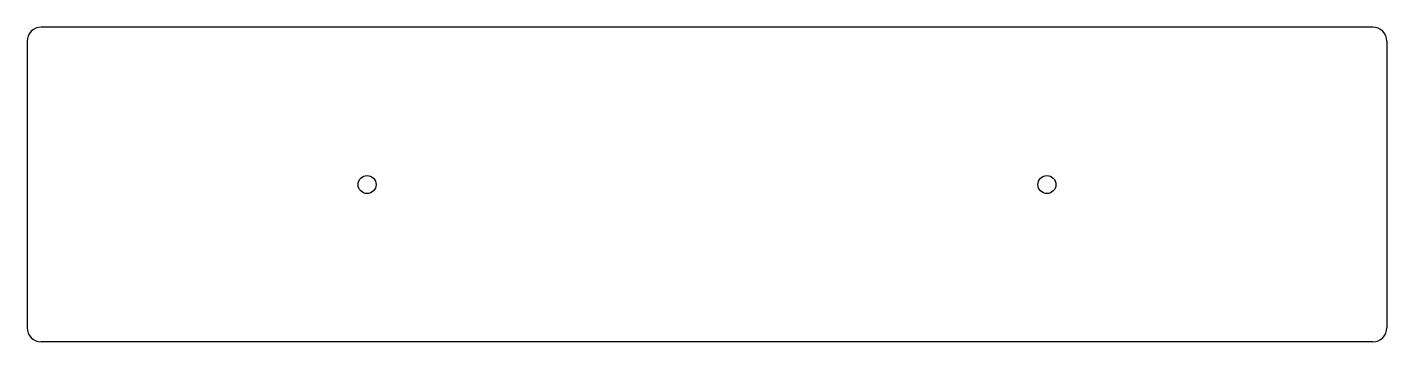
# Model space of a CAD drawing. Header units: millimetres. Extents: x -6 to 235, y -17 to 39.
import ezdxf

# ---------------------------------------------------------------- set-up
doc = ezdxf.new("R2010")
doc.units = ezdxf.units.MM

msp = doc.modelspace()

# ---------------------------------------------------------------- linework, layer by layer
at = {"color": 7, "linetype": 'Continuous', "lineweight": 25}
for p, q in [((232.5, 38.97), (-3.9, 38.97)), ((-6.4, 36.47), (-6.4, -14.4)), ((235, 36.47), (235, -14.4)), ((232.5, -16.9), (-3.9, -16.9))]:
    msp.add_line(p, q, dxfattribs=at)
for centre in [(53.95, 11.03), (174.65, 11.03)]:
    msp.add_circle(centre, 1.6, dxfattribs=at)
for centre, start, end in [((-3.9, 36.47), 90, 180), ((232.5, 36.47), 0, 90), ((-3.9, -14.4), 180, 270), ((232.5, -14.4), 270, 0)]:
    msp.add_arc(centre, 2.5, start, end, dxfattribs=at)

doc.saveas('drawing.dxf')
